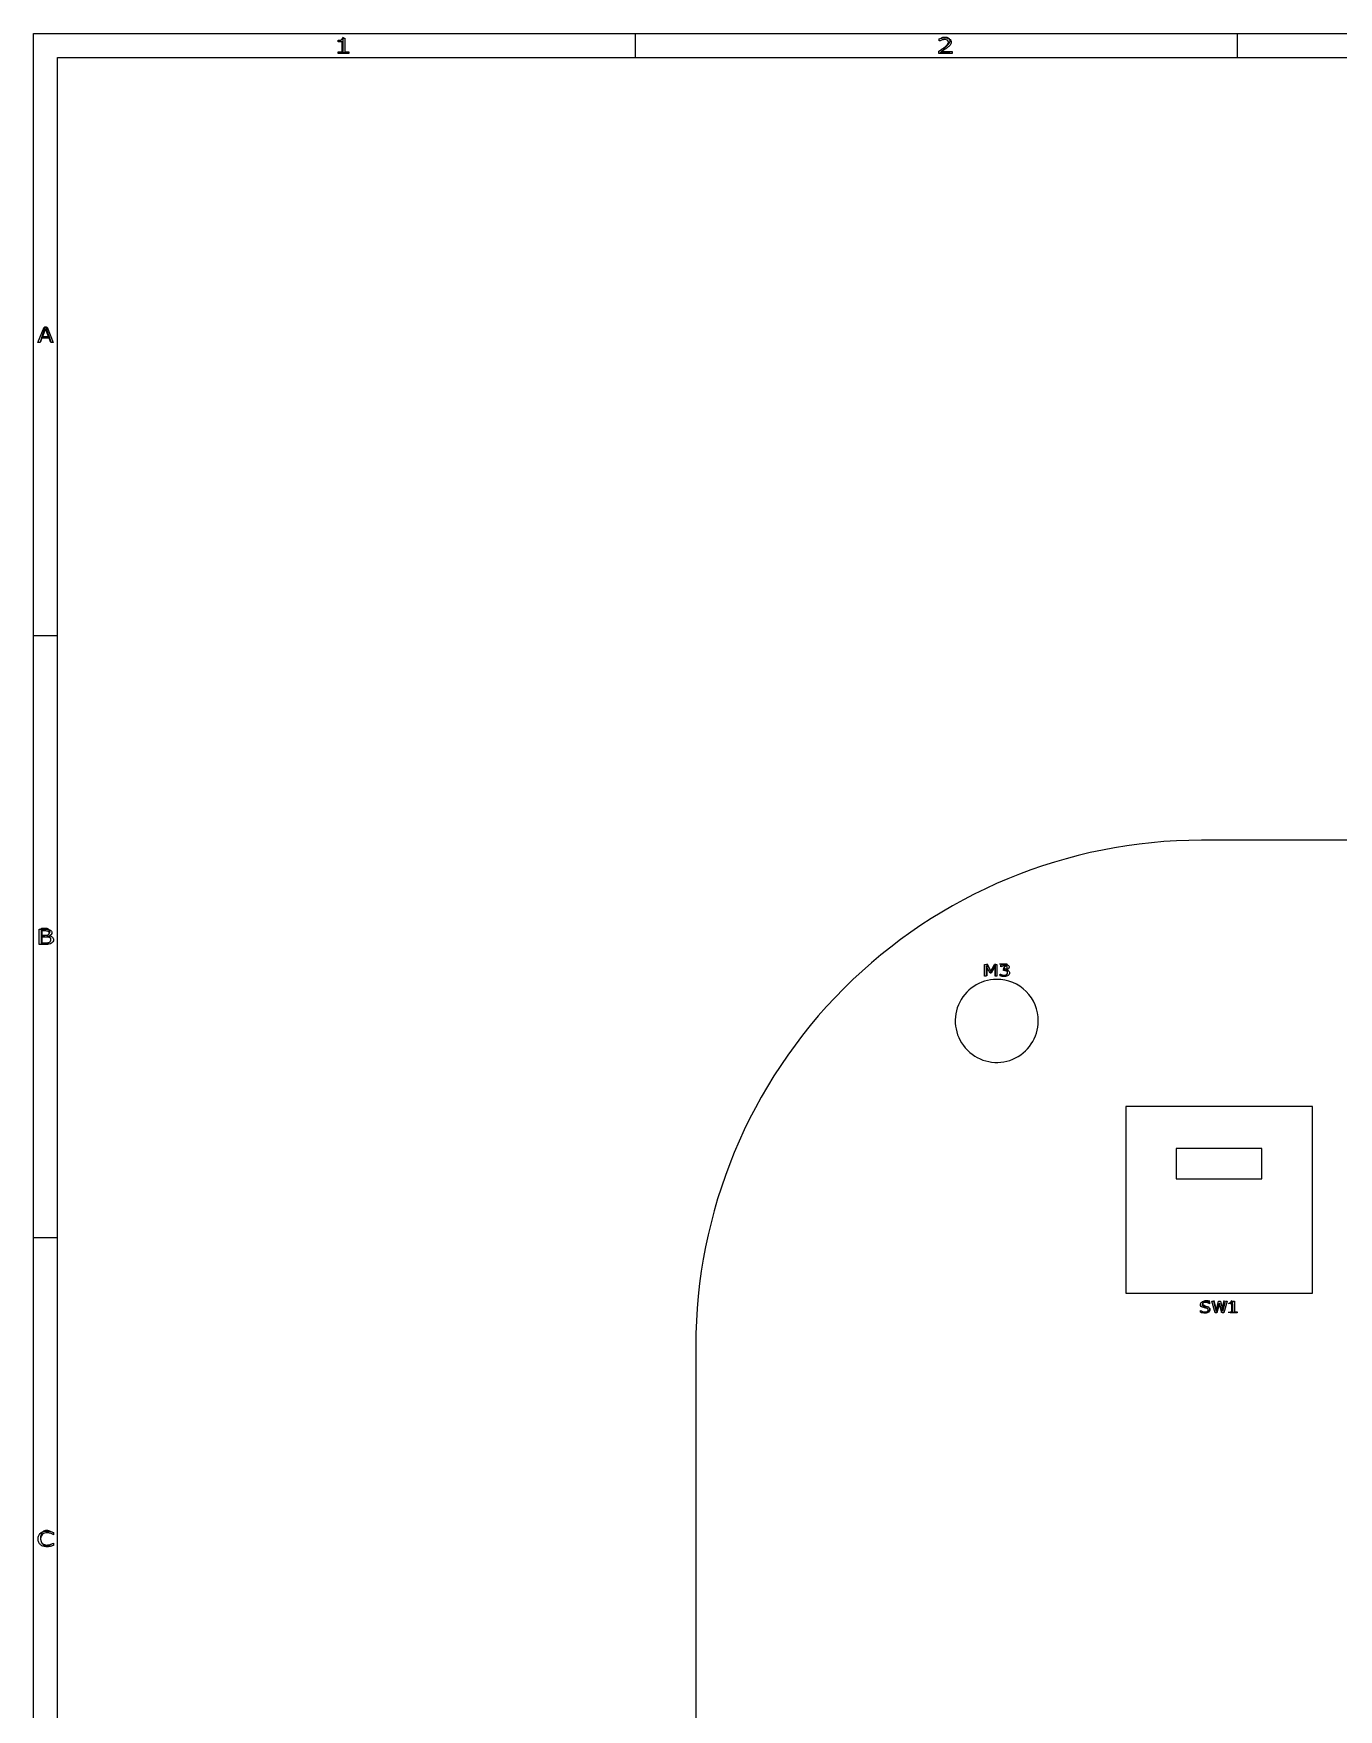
# Model space of a CAD drawing. Header units: millimetres. Extents: x 10 to 410, y 10 to 287.
# Drawn here: x 10 to 118.4, y 147.8 to 287 of the extents above; entities that cross this region are included whole.
import ezdxf

# ---------------------------------------------------------------- set-up
doc = ezdxf.new("R2010")
doc.units = ezdxf.units.MM
doc.layers.get('0').update_dxf_attribs({"linetype": 'CONTINUOUS'})

msp = doc.modelspace()

# ---------------------------------------------------------------- linework, layer by layer
at = {"color": 7}
for points in [[(10, 287.0022), (409.989, 287.0022), (409.989, 10), (10, 10)], [(12, 285.0022), (407.989, 285.0022), (407.989, 12), (12, 12)], [(11.627927, 261.352198), (11.431351, 261.352198), (11.295331, 261.703429), (10.695353, 261.703429), (10.559333, 261.352198), (10.372073, 261.352198), (10.877023, 262.612396), (11.122977, 262.612396)], [(11.238501, 261.847306), (10.995342, 262.465979), (10.751251, 261.847306)], [(11.305638, 212.307679)], [(11.440419, 211.733074)], [(11.659043, 211.739782)], [(90.009294, 208.702197), (89.855942, 208.702197), (89.855942, 209.537462), (89.535297, 208.969117), (89.443907, 208.969117), (89.125585, 209.537462), (89.125585, 208.702197), (88.982302, 208.702197), (88.982302, 209.671574), (89.191418, 209.671574), (89.498896, 209.131874), (89.796306, 209.671574), (90.009295, 209.671574)], [(90.968189, 209.168963)], [(90, 208.4522)], [(107.70556, 181.01896)], [(109.13633, 181.71157), (108.86636, 180.7422), (108.71079, 180.7422), (108.49244, 181.54687), (108.27897, 180.7422), (108.12689, 180.7422), (107.85203, 181.71157), (107.99365, 181.71157), (108.212, 180.90561), (108.42686, 181.71157), (108.56708, 181.71157), (108.78404, 180.89779), (109.001, 181.71157)]]:
    msp.add_lwpolyline(points, close=True, dxfattribs=at)
for points in [[(60, 285.0022), (60, 287.0022)], [(110, 285.0022), (110, 287.0022)], [(36.188986, 285.3522), (35.304925, 285.3522), (35.304925, 285.480844), (35.644948, 285.480844), (35.644948, 286.325489), (35.304925, 286.325489), (35.304925, 286.440591)], [(35.7177, 285.4086), (35.7177, 286.7086), (35.5939, 286.5229), (35.4701, 286.3991), (35.3463, 286.3372)], [(36.0892, 285.4086), (35.3463, 285.4086)], [(35.685526, 286.616671), (35.855538, 286.616671), (35.855538, 285.480886), (36.18898, 285.480886), (36.188986, 285.3522)], [(86.282219, 285.3522), (85.176593, 285.3522), (85.176593, 285.529085), (85.406932, 285.681426)], [(85.228146, 286.382199), (85.217176, 286.382199), (85.217176, 286.55993)], [(85.3463, 286.5848), (85.4082, 286.6467), (85.532, 286.7086), (85.8415, 286.7086), (85.9654, 286.6467), (86.0273, 286.5848), (86.0892, 286.461), (86.0892, 286.3372), (86.0273, 286.1515), (85.2844, 285.4086), (86.0892, 285.4086)], [(85.403643, 285.496934), (86.282221, 285.496934), (86.282219, 285.3522)], [(10.5667, 261.4086), (11, 262.7086), (11.4333, 261.4086)], [(10.6905, 261.78), (11.3095, 261.78)], [(10, 237.0022), (12, 237.0022)], [(323, 220.0022), (107, 220.0022)], [(11.027595, 211.352192), (10.467253, 211.352192), (10.467253, 212.61239), (10.935265, 212.61239)], [(11.0929, 212.0895), (11.2786, 212.0276), (11.3405, 211.9657), (11.4024, 211.8419), (11.4024, 211.6562), (11.3405, 211.5324), (11.2786, 211.4705), (11.1548, 211.4086), (10.6595, 211.4086), (10.6595, 212.7086), (11.0929, 212.7086), (11.2167, 212.6467), (11.2786, 212.5848), (11.3405, 212.461), (11.3405, 212.3372), (11.2786, 212.2134), (11.2167, 212.1515), (11.0929, 212.0895), (10.6595, 212.0895)], [(11.007433, 211.964127), (10.677383, 211.964127), (10.677383, 211.495256), (10.955431, 211.495256)], [(10.92784, 212.469344), (10.677384, 212.469344), (10.677384, 212.105419), (10.949065, 212.105419)], [(11.314135, 212.075808), (11.314135, 212.069008)], [(89.1905, 208.7474), (89.1905, 209.7474), (89.5238, 209.0331), (89.8571, 209.7474), (89.8571, 208.7474)], [(90.2381, 209.7474), (90.8571, 209.7474), (90.5238, 209.3664), (90.6667, 209.3664), (90.7619, 209.3188), (90.8095, 209.2712), (90.8571, 209.176), (90.8571, 208.9379), (90.8095, 208.8426), (90.7619, 208.795), (90.6667, 208.7474), (90.381, 208.7474), (90.2857, 208.795), (90.2381, 208.8426)], [(90.293537, 208.743218), (90.293537, 208.879282), (90.305157, 208.879282)], [(90.334599, 209.494474), (90.326899, 209.494474), (90.326899, 209.630538)], [(90.629679, 209.174172), (90.559979, 209.174172), (90.559979, 209.282243), (90.614189, 209.282243)], [(90.801669, 209.241223), (90.801669, 209.232123)], [(116.21, 182.3922), (116.21, 197.8922), (100.71, 197.8922)], [(100.71, 197.8922), (100.71, 182.3922)], [(112.01, 191.8922), (112.01, 194.3922), (104.91, 194.3922)], [(104.91, 194.3922), (104.91, 191.8922)], [(104.91, 191.8922), (112.01, 191.8922)], [(10, 187.0022), (12, 187.0022)], [(100.71, 182.3922), (116.21, 182.3922)], [(106.90471, 180.80211), (106.90471, 180.96357), (106.91471, 180.96357)], [(107.1267, 180.835), (107.2695, 180.7874), (107.5076, 180.7874), (107.6029, 180.835), (107.6505, 180.8826), (107.6981, 180.9779), (107.6981, 181.0731), (107.6505, 181.1683), (107.6029, 181.216), (107.5076, 181.2636), (107.3171, 181.3112), (107.2219, 181.3588), (107.1743, 181.4064), (107.1267, 181.5017), (107.1267, 181.5969), (107.1743, 181.6921), (107.2219, 181.7398), (107.3171, 181.7874), (107.5552, 181.7874), (107.6981, 181.7398)], [(107.66394, 181.66149), (107.66394, 181.50915), (107.65394, 181.50915)], [(108.0314, 181.7874), (108.2695, 180.7874), (108.46, 181.5017), (108.6505, 180.7874), (108.8886, 181.7874)], [(109.5076, 180.7874), (109.5076, 181.7874), (109.4124, 181.6445), (109.3171, 181.5493), (109.2219, 181.5017)], [(109.95672, 180.7422), (109.39445, 180.7422), (109.39445, 180.8412), (109.61071, 180.8412), (109.61071, 181.49093), (109.39445, 181.49093), (109.39445, 181.57943)], [(109.63645, 181.71533), (109.74458, 181.71533), (109.74458, 180.84165), (109.95665, 180.84165), (109.95672, 180.7422)], [(109.7933, 180.7874), (109.2219, 180.7874)], [(65, 178.0022), (65, 142.0022)], [(11.4024, 161.5324), (11.3405, 161.4705), (11.1548, 161.4086), (11.031, 161.4086), (10.8452, 161.4705), (10.7214, 161.5943), (10.6595, 161.7181), (10.5976, 161.9657), (10.5976, 162.1515), (10.6595, 162.3991), (10.7214, 162.5229), (10.8452, 162.6467), (11.031, 162.7086), (11.1548, 162.7086), (11.3405, 162.6467), (11.4024, 162.5848)], [(11.661637, 162.52446), (11.661637, 162.32557), (11.646007, 162.32557)], [(11.647051, 161.64017), (11.661641, 161.64017), (11.661643, 161.44361)]]:
    msp.add_lwpolyline(points, dxfattribs=at)
for points in [[(35.304925, 286.440591), (35.350992, 286.440591), (35.40035, 286.443424), (35.452999, 286.449091)], [(35.452999, 286.449091), (35.505646, 286.455291), (35.545498, 286.464038), (35.572556, 286.475331)], [(35.572556, 286.475331), (35.606189, 286.489438), (35.632513, 286.507211), (35.651526, 286.528651)], [(35.651526, 286.528651), (35.671273, 286.550658), (35.682606, 286.579998), (35.685526, 286.616671)], [(85.217176, 286.55993), (85.269096, 286.579677), (85.338198, 286.597733), (85.424481, 286.6141)], [(85.455194, 286.465139), (85.377683, 286.447086), (85.302001, 286.419439), (85.228146, 286.382199)], [(85.637272, 285.650968), (85.553911, 285.595675), (85.476035, 285.54433), (85.403643, 285.496934)], [(85.406932, 285.681426), (85.484443, 285.732206), (85.556469, 285.782704), (85.623011, 285.83292)], [(85.424481, 286.6141), (85.511498, 286.63046), (85.59559, 286.63864), (85.676757, 286.63864)], [(85.671274, 286.492219), (85.604734, 286.492219), (85.532707, 286.483192), (85.455194, 286.465139)], [(85.623011, 285.83292), (85.763408, 285.937866), (85.859566, 286.021089), (85.911483, 286.08259)], [(85.879676, 285.823621), (85.801434, 285.764374), (85.720633, 285.706823), (85.637272, 285.650968)], [(85.904903, 286.436359), (85.84933, 286.473599), (85.771453, 286.492219), (85.671274, 286.492219)], [(85.676757, 286.63864), (85.84421, 286.63864), (85.975466, 286.607327), (86.070527, 286.5447)], [(86.018977, 285.936184), (85.98095, 285.902331), (85.934517, 285.86481), (85.879676, 285.823621)], [(85.989363, 286.283172), (85.989363, 286.348619), (85.96121, 286.399681), (85.904903, 286.436359)], [(85.911483, 286.08259), (85.963403, 286.144657), (85.989363, 286.211517), (85.989363, 286.283172)], [(86.119887, 286.039437), (86.091367, 286.004457), (86.05773, 285.970039), (86.018977, 285.936184)], [(86.070527, 286.5447), (86.165587, 286.482633), (86.213117, 286.398282), (86.213117, 286.291645)], [(86.188987, 286.157078), (86.173634, 286.115891), (86.1506, 286.076678), (86.119887, 286.039437)], [(86.213117, 286.291645), (86.213117, 286.243685), (86.205074, 286.198829), (86.188987, 286.157078)], [(107, 220.0022), (95.860907, 220.0022), (85.178043, 215.577213), (77.301515, 207.700685)], [(11.104008, 212.463444), (11.056608, 212.467377), (10.997885, 212.469344), (10.92784, 212.469344)], [(10.935265, 212.61239), (11.050588, 212.61239), (11.136904, 212.609003), (11.194211, 212.60223)], [(10.949065, 212.105419), (11.014865, 212.105419), (11.06722, 212.107952), (11.10613, 212.113019)], [(11.183601, 211.957327), (11.135488, 211.96186), (11.076765, 211.964127), (11.007433, 211.964127)], [(11.224991, 212.435514), (11.191738, 212.450747), (11.15141, 212.460057), (11.104008, 212.463444)], [(11.10613, 212.113019), (11.145043, 212.118686), (11.181126, 212.129969), (11.214378, 212.146869)], [(11.307767, 211.930247), (11.273807, 211.944354), (11.232418, 211.95338), (11.183601, 211.957327)], [(11.194211, 212.60223), (11.251518, 212.595457), (11.306349, 212.58135), (11.358706, 212.55991)], [(11.214378, 212.146869), (11.247631, 212.163796), (11.270978, 212.185519), (11.284418, 212.212039)], [(11.286541, 212.384734), (11.273808, 212.405607), (11.253291, 212.422534), (11.224991, 212.435514)], [(11.284418, 212.212039), (11.298565, 212.239119), (11.305638, 212.270999), (11.305638, 212.307679)], [(11.305641, 212.307714), (11.305641, 212.338181), (11.299274, 212.363854), (11.286541, 212.384734)], [(11.41177, 211.854077), (11.39267, 211.883984), (11.358002, 211.909374), (11.307767, 211.930247)], [(11.466955, 212.176523), (11.428748, 212.13477), (11.377808, 212.101198), (11.314135, 212.075808)], [(11.314135, 212.069008), (11.420968, 212.051515), (11.50516, 212.013994), (11.566713, 211.956445)], [(11.325809, 211.548576), (11.365429, 211.570583), (11.394436, 211.595689), (11.412829, 211.623896)], [(11.358706, 212.55991), (11.416719, 212.53565), (11.458816, 212.504337), (11.484995, 212.46597)], [(11.44042, 211.733051), (11.44042, 211.783831), (11.43087, 211.824173), (11.41177, 211.854077)], [(11.412829, 211.623896), (11.431222, 211.652109), (11.440419, 211.688502), (11.440419, 211.733074)], [(11.524265, 212.32971), (11.524265, 212.269903), (11.505162, 212.218841), (11.466955, 212.176523)], [(11.484995, 212.46597), (11.511175, 212.428163), (11.524265, 212.382743), (11.524265, 212.32971)], [(11.614468, 211.573939), (11.584755, 211.525979), (11.544781, 211.486483), (11.494546, 211.455452)], [(11.566713, 211.956445), (11.628266, 211.899458), (11.659043, 211.827237), (11.659043, 211.739782)], [(11.659038, 211.739821), (11.659038, 211.677194), (11.644181, 211.6219), (11.614468, 211.573939)], [(10.955431, 211.495256), (11.047406, 211.495256), (11.122755, 211.498923), (11.181478, 211.506256)], [(11.298214, 211.375892), (11.227464, 211.360092), (11.137258, 211.352192), (11.027595, 211.352192)], [(11.181478, 211.506256), (11.240198, 211.514156), (11.288308, 211.528263), (11.325809, 211.548576)], [(11.494546, 211.455452), (11.435113, 211.418212), (11.369669, 211.391692), (11.298214, 211.375892)], [(90.305157, 208.879282), (90.349044, 208.854975), (90.400677, 208.834792), (90.460058, 208.818732)], [(90.326899, 209.630538), (90.363559, 209.645731), (90.412353, 209.659621), (90.47328, 209.672208)], [(90.491049, 209.556974), (90.435802, 209.542214), (90.383652, 209.521381), (90.334599, 209.494474)], [(90.460058, 208.818732), (90.519438, 208.802672), (90.576751, 208.794642), (90.631998, 208.794642)], [(90.47328, 209.672208), (90.534727, 209.685228), (90.594105, 209.691738), (90.651416, 209.691738)], [(90.647499, 209.579104), (90.598446, 209.579104), (90.546296, 209.571727), (90.491049, 209.556974)], [(90.614189, 209.282243), (90.692672, 209.282243), (90.755149, 209.295913), (90.801619, 209.323253)], [(90.736561, 209.166372), (90.703514, 209.171572), (90.667887, 209.174172), (90.629679, 209.174172)], [(90.631998, 208.794642), (90.664525, 208.794642), (90.699119, 208.799199), (90.735781, 208.808312)], [(90.733469, 209.572604), (90.708169, 209.576937), (90.679512, 209.579104), (90.647499, 209.579104)], [(90.651416, 209.691738), (90.707696, 209.691738), (90.757264, 209.687398), (90.800121, 209.678718)], [(90.804719, 209.549164), (90.782519, 209.560451), (90.758769, 209.568264), (90.733469, 209.572604)], [(90.735781, 208.808312), (90.772441, 208.817425), (90.802131, 208.830879), (90.824851, 208.848672)], [(90.820981, 209.139032), (90.797748, 209.152485), (90.769608, 209.161599), (90.736561, 209.166372)], [(90.800121, 209.678718), (90.842974, 209.670038), (90.8817, 209.656148), (90.916297, 209.637048)], [(90.801619, 209.323253), (90.848606, 209.351033), (90.872099, 209.391397), (90.872099, 209.444344)], [(90.961217, 209.316743), (90.916297, 209.276816), (90.863114, 209.251643), (90.801669, 209.241223)], [(90.801669, 209.232123), (90.826456, 209.228656), (90.854856, 209.221276), (90.886869, 209.209983)], [(90.854289, 209.505544), (90.842416, 209.523337), (90.825892, 209.537877), (90.804719, 209.549164)], [(90.875191, 209.085002), (90.862284, 209.108002), (90.844214, 209.126012), (90.820981, 209.139032)], [(90.824851, 208.848672), (90.848604, 208.867765), (90.866161, 208.888815), (90.877521, 208.911822)], [(90.872099, 209.444344), (90.872099, 209.467784), (90.866162, 209.488184), (90.854289, 209.505544)], [(90.895331, 208.999062), (90.895331, 209.033782), (90.888618, 209.062429), (90.875191, 209.085002)], [(90.877521, 208.911822), (90.889394, 208.934822), (90.895331, 208.963902), (90.895331, 208.999062)], [(90.886869, 209.209983), (90.918882, 209.19913), (90.945989, 209.185456), (90.968189, 209.168963)], [(90.916297, 209.637048), (90.95347, 209.616215), (90.98161, 209.591041), (91.000717, 209.561528)], [(91.024671, 208.867558), (91.005564, 208.830665), (90.978714, 208.798548), (90.944121, 208.771208)], [(91.029377, 209.458015), (91.029377, 209.404195), (91.006657, 209.357104), (90.961217, 209.316743)], [(90.968131, 209.168982), (90.992918, 209.150322), (91.013314, 209.126885), (91.029321, 209.098672)], [(91.000717, 209.561528), (91.019824, 209.532015), (91.029377, 209.49751), (91.029377, 209.458015)], [(91.053331, 208.9893), (91.053331, 208.945033), (91.043778, 208.904453), (91.024671, 208.867558)], [(91.029321, 209.098672), (91.045328, 209.070459), (91.053331, 209.034001), (91.053331, 208.9893)], [(77.301515, 207.700685), (69.424987, 199.824157), (65, 189.141293), (65, 178.0022)], [(90, 208.4522), (88.604605, 208.4522), (87.34661, 207.611634), (86.812616, 206.322458)], [(92.439518, 207.441718), (91.792518, 208.088719), (90.914997, 208.4522), (90, 208.4522)], [(90.446115, 208.701548), (90.384155, 208.714135), (90.333296, 208.728025), (90.293537, 208.743218)], [(90.635094, 208.682018), (90.571067, 208.682018), (90.508074, 208.688528), (90.446115, 208.701548)], [(90.807034, 208.703498), (90.754881, 208.689178), (90.697567, 208.682018), (90.635094, 208.682018)], [(90.944121, 208.771208), (90.905394, 208.740828), (90.859699, 208.718258), (90.807034, 208.703498)], [(93.45, 205.0022), (93.45, 205.917197), (93.086519, 206.794718), (92.439518, 207.441718)], [(86.812616, 206.322458), (86.278621, 205.033281), (86.573789, 203.549375), (87.560482, 202.562682)], [(91.320258, 201.814816), (92.609434, 202.34881), (93.45, 203.606805), (93.45, 205.0022)], [(87.560482, 202.562682), (88.547175, 201.575989), (90.031081, 201.280821), (91.320258, 201.814816)], [(106.91122, 181.45188), (106.91122, 181.53304), (106.94796, 181.599443), (107.02144, 181.65109)], [(106.97752, 181.27935), (106.93332, 181.323617), (106.91122, 181.381127), (106.91122, 181.45188)], [(106.91471, 180.96357), (106.967243, 180.92277), (107.027933, 180.891303), (107.09678, 180.86917)], [(107.18262, 181.18625), (107.090533, 181.20445), (107.022167, 181.235483), (106.97752, 181.27935)], [(107.02144, 181.65109), (107.09492, 181.703157), (107.188167, 181.72919), (107.30118, 181.72919)], [(107.12167, 181.57485), (107.077003, 181.546183), (107.05467, 181.50929), (107.05467, 181.46417)], [(107.05467, 181.46417), (107.05467, 181.423837), (107.065837, 181.39217), (107.08817, 181.36917)], [(107.08817, 181.36917), (107.110503, 181.34617), (107.149803, 181.328603), (107.20607, 181.31647)], [(107.30025, 181.61785), (107.226303, 181.61785), (107.166777, 181.603517), (107.12167, 181.57485)], [(107.31168, 181.16475), (107.271213, 181.170083), (107.228193, 181.17725), (107.18262, 181.18625)], [(107.20607, 181.31647), (107.235803, 181.31047), (107.278123, 181.303103), (107.33303, 181.29437)], [(107.49768, 181.58665), (107.43348, 181.60745), (107.36767, 181.61785), (107.30025, 181.61785)], [(107.30118, 181.72919), (107.3742, 181.72919), (107.44117, 181.72269), (107.50209, 181.70969)], [(107.42539, 181.14325), (107.390523, 181.151917), (107.35262, 181.159083), (107.31168, 181.16475)], [(107.33303, 181.29437), (107.387897, 181.285703), (107.434403, 181.276803), (107.47255, 181.26767)], [(107.52793, 181.09575), (107.505597, 181.11615), (107.471417, 181.131983), (107.42539, 181.14325)], [(107.47255, 181.26767), (107.549757, 181.248603), (107.607893, 181.219737), (107.64696, 181.18107)], [(107.49023, 180.88087), (107.538163, 180.910803), (107.56213, 180.95073), (107.56213, 181.00065)], [(107.65394, 181.50915), (107.614407, 181.540417), (107.56232, 181.56625), (107.49768, 181.58665)], [(107.50209, 181.70969), (107.563023, 181.69669), (107.616973, 181.680623), (107.66394, 181.66149)], [(107.56213, 181.00065), (107.56213, 181.04365), (107.55073, 181.07535), (107.52793, 181.09575)], [(107.64696, 181.18107), (107.686027, 181.14247), (107.70556, 181.088433), (107.70556, 181.01896)], [(107.70553, 181.01888), (107.70553, 180.981147), (107.695997, 180.943823), (107.67693, 180.90691)], [(109.39445, 181.57943), (109.423717, 181.57943), (109.455117, 181.581763), (109.48865, 181.58643)], [(109.48865, 181.58643), (109.522117, 181.591097), (109.54745, 181.59783), (109.56465, 181.60663)], [(109.56465, 181.60663), (109.58605, 181.617497), (109.602783, 181.631163), (109.61485, 181.64763)], [(109.61485, 181.64763), (109.627383, 181.664563), (109.634583, 181.68713), (109.63645, 181.71533)], [(107.08678, 180.74421), (107.027247, 180.75721), (106.966557, 180.77651), (106.90471, 180.80211)], [(107.28909, 180.72471), (107.214217, 180.72471), (107.14678, 180.73121), (107.08678, 180.74421)], [(107.09678, 180.86917), (107.165613, 180.847037), (107.23026, 180.83597), (107.29072, 180.83597)], [(107.46768, 180.74811), (107.418347, 180.73251), (107.358817, 180.72471), (107.28909, 180.72471)], [(107.29072, 180.83597), (107.376293, 180.83597), (107.442797, 180.850937), (107.49023, 180.88087)], [(107.59813, 180.81321), (107.56093, 180.78541), (107.517447, 180.76371), (107.46768, 180.74811)], [(107.67693, 180.90691), (107.65833, 180.870043), (107.632063, 180.83881), (107.59813, 180.81321)], [(10.374821, 161.98101), (10.374821, 162.084823), (10.392881, 162.177637), (10.429001, 162.25945)], [(10.431091, 161.6924), (10.393578, 161.775347), (10.374821, 161.87155), (10.374821, 161.98101)], [(10.429001, 162.25945), (10.465121, 162.341263), (10.517219, 162.41038), (10.585295, 162.4668)], [(10.587385, 161.48844), (10.5207, 161.54204), (10.468602, 161.610027), (10.431091, 161.6924)], [(10.585295, 162.4668), (10.651288, 162.521533), (10.730824, 162.563287), (10.823903, 162.59206)], [(10.827035, 161.36741), (10.735343, 161.393343), (10.65546, 161.433687), (10.587385, 161.48844)], [(10.629056, 162.20463), (10.602663, 162.140297), (10.589466, 162.06582), (10.589466, 161.9812)], [(10.589466, 161.9812), (10.589466, 161.892613), (10.604053, 161.81644), (10.633226, 161.75268)], [(10.741587, 162.36543), (10.69366, 162.323097), (10.65615, 162.269497), (10.629056, 162.20463)], [(10.633226, 161.75268), (10.663093, 161.688947), (10.701298, 161.63704), (10.747841, 161.59696)], [(10.909343, 162.46103), (10.846823, 162.440697), (10.790904, 162.40883), (10.741587, 162.36543)], [(10.747841, 161.59696), (10.796468, 161.555227), (10.853081, 161.524193), (10.91768, 161.50386)], [(10.823903, 162.59206), (10.917679, 162.62086), (11.021528, 162.63526), (11.135449, 162.63526)], [(11.121902, 162.49233), (11.043408, 162.49233), (10.972555, 162.481897), (10.909343, 162.46103)], [(10.91768, 161.50386), (10.982973, 161.484127), (11.051743, 161.47426), (11.123988, 161.47426)], [(11.391769, 162.45253), (11.307718, 162.479063), (11.217762, 162.49233), (11.121902, 162.49233)], [(11.123988, 161.47426), (11.223321, 161.47426), (11.316403, 161.488093), (11.403233, 161.51576)], [(11.135449, 162.63526), (11.218806, 162.63526), (11.301815, 162.627093), (11.384477, 162.61076)], [(11.384477, 162.61076), (11.467834, 162.594427), (11.56022, 162.56566), (11.661637, 162.52446)], [(11.646007, 162.32557), (11.560566, 162.383703), (11.47582, 162.426023), (11.391769, 162.45253)], [(11.403233, 161.51576), (11.490063, 161.543427), (11.571336, 161.584897), (11.647051, 161.64017)], [(11.134413, 161.32931), (11.021881, 161.32931), (10.919422, 161.34201), (10.827035, 161.36741)], [(11.298, 161.34121), (11.24868, 161.333277), (11.194151, 161.32931), (11.134413, 161.32931)], [(11.43658, 161.36831), (11.394207, 161.357577), (11.348013, 161.348543), (11.298, 161.34121)], [(11.557448, 161.40551), (11.526881, 161.393643), (11.486592, 161.381243), (11.43658, 161.36831)], [(11.661643, 161.44361), (11.623436, 161.430077), (11.588705, 161.417377), (11.557448, 161.40551)]]:
    msp.add_open_spline(points, degree=3, dxfattribs=at)

doc.saveas('drawing.dxf')
